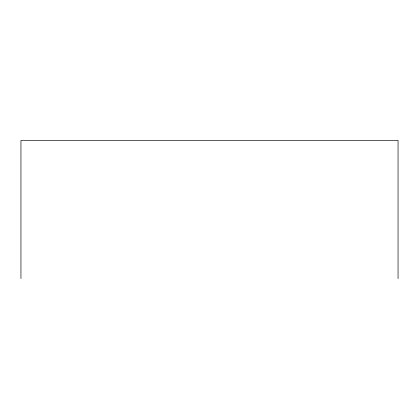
<?xml version="1.0" encoding="UTF-8"?>
<svg xmlns="http://www.w3.org/2000/svg" width="419" height="419" viewBox="0 0 419 419"><rect width="100%" height="100%" fill="white"/><g stroke="black" fill="none" stroke-linecap="round" stroke-linejoin="round"><path stroke-width="0.63" d="M398.05 278.593L398.05 140.407L20.95 140.407L20.95 278.593"/></g></svg>
